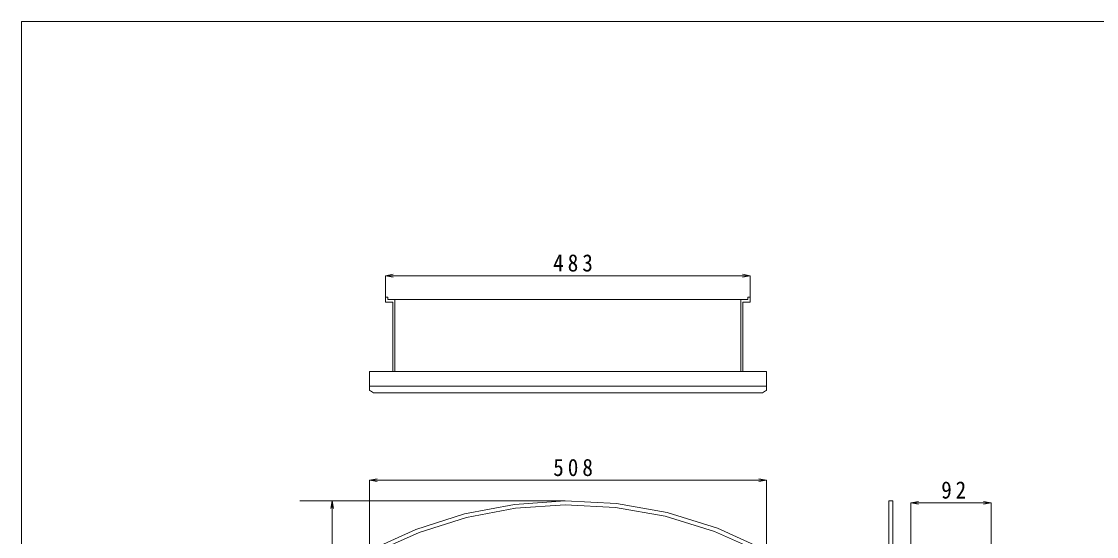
# Model space of a CAD drawing. Units: millimetres, scale not verified. Extents: x -1392 to 1350, y -947 to 991.
# Drawn here: x -1392 to -21, y 335 to 991 of the extents above; entities that cross this region are included whole.
import ezdxf

# ---------------------------------------------------------------- set-up
doc = ezdxf.new("R2010")
doc.units = ezdxf.units.MM
doc.header["$LTSCALE"] = 10
for name, color, linetype, lineweight in [('0-0_0', 7, 'Continuous', 5), ('0-1_レイヤー_1', 4, 'Continuous', 5), ('F-0', 7, 'Continuous', 5)]:
    doc.layers.add(name, color=color, linetype=linetype, lineweight=lineweight)
doc.styles.add('ＭＳ ゴシック', font='')
doc.styles.get('ＭＳ ゴシック').set_extended_font_data('MS Gothic')

msp = doc.modelspace()

# ---------------------------------------------------------------- linework, layer by layer
at = {"layer": '0-0_0'}
for points in [[(-927.48, 633.54), (-927.48, 635.11), (-927.48, 636.67), (-927.48, 638.23), (-927.48, 639.8), (-926.7, 639.8), (-925.92, 639.8), (-925.14, 639.8), (-924.36, 639.8)], [(-927.48, 633.54), (-925.11, 633.54), (-922.74, 633.54), (-920.38, 633.54), (-918.01, 633.54)], [(-924.36, 639.8), (-924.36, 639.01), (-924.36, 638.23), (-924.36, 637.44), (-924.36, 636.66)], [(-924.36, 636.66), (-809.58, 636.66), (-694.79, 636.66), (-580.01, 636.66), (-465.23, 636.66)], [(-918.01, 633.54), (-918.01, 611.44), (-918.01, 589.34), (-918.01, 567.24), (-918.01, 545.14)], [(-915.35, 636.66), (-915.35, 613.77), (-915.35, 590.88), (-915.35, 567.99), (-915.35, 545.1)], [(-474.24, 636.66), (-474.24, 613.77), (-474.24, 590.88), (-474.24, 567.99), (-474.24, 545.1)], [(-471.58, 633.54), (-471.58, 611.44), (-471.58, 589.34), (-471.58, 567.24), (-471.58, 545.14)], [(-462.12, 633.54), (-464.48, 633.54), (-466.85, 633.54), (-469.21, 633.54), (-471.58, 633.54)], [(-465.23, 639.8), (-465.23, 639.01), (-465.23, 638.23), (-465.23, 637.44), (-465.23, 636.66)], [(-462.12, 633.54), (-462.12, 635.11), (-462.12, 636.67), (-462.12, 638.23), (-462.12, 639.8), (-462.9, 639.8), (-463.68, 639.8), (-464.46, 639.8), (-465.23, 639.8)], [(-947.88, 545.14), (-947.88, 539.07), (-947.88, 533), (-947.88, 526.93), (-947.88, 520.86)], [(-947.88, 545.14), (-821.3, 545.14), (-694.72, 545.14), (-568.14, 545.14), (-441.56, 545.14)], [(-441.56, 545.14), (-441.56, 539.07), (-441.56, 533), (-441.56, 526.93), (-441.56, 520.86)], [(-947.88, 526.38), (-821.3, 526.38), (-694.72, 526.38), (-568.14, 526.38), (-441.56, 526.38)], [(-947.88, 520.86), (-946.54, 520.09), (-945.2, 519.32), (-943.87, 518.54), (-942.53, 517.77)], [(-942.53, 517.77), (-818.58, 517.77), (-694.63, 517.77), (-570.68, 517.77), (-446.73, 517.77)], [(-446.79, 517.77), (-445.49, 518.54), (-444.18, 519.32), (-442.87, 520.09), (-441.56, 520.86)], [(-441.57, 316.74), (-503.94, 345.13), (-567.95, 364.99), (-632.91, 376.55), (-698.13, 379.99), (-762.92, 375.53), (-826.6, 363.36), (-888.48, 343.7), (-947.87, 316.74)], [(-446.73, 313.66), (-507.89, 341.12), (-570.6, 360.35), (-634.22, 371.53), (-698.09, 374.85), (-761.51, 370.53), (-823.87, 358.75), (-884.5, 339.72), (-942.74, 313.62)], [(-280.24, -406.96), (-280.24, -210.21), (-280.24, -13.46), (-280.24, 183.29), (-280.24, 380.04), (-281.52, 380.04), (-282.8, 380.04), (-284.08, 380.04), (-285.36, 380.04), (-285.36, 183.29), (-285.36, -13.46), (-285.36, -210.21), (-285.36, -406.96)]]:
    msp.add_lwpolyline(points, dxfattribs=at)
at = {"layer": '0-1_レイヤー_1'}
for p, q in [((-927.48, 667.09), (-917.63, 668.83)), ((-927.48, 667.09), (-462.12, 667.09)), ((-927.48, 667.09), (-917.63, 665.36)), ((-927.48, 667.09), (-927.48, 639.8)), ((-462.12, 667.09), (-471.96, 668.83)), ((-462.12, 667.09), (-471.96, 665.36)), ((-462.12, 667.09), (-462.12, 639.8)), ((-947.87, 406.31), (-938.03, 408.05)), ((-947.87, 406.31), (-441.57, 406.31)), ((-947.87, 406.31), (-938.03, 404.57)), ((-947.87, 406.31), (-947.87, 316.74)), ((-441.57, 406.31), (-451.41, 408.05)), ((-441.57, 406.31), (-451.41, 404.57)), ((-441.57, 406.31), (-441.57, 316.73)), ((-1036.7, 380.04), (-698.13, 380.04)), ((-995.3, 380.04), (-997.04, 370.19)), ((-995.3, 380.04), (-993.57, 370.19)), ((-257.57, 377.55), (-247.73, 379.29)), ((-257.57, 377.55), (-154.79, 377.55)), ((-257.57, 377.55), (-247.73, 375.81)), ((-257.57, 377.55), (-257.57, 324.22)), ((-154.79, 377.55), (-164.64, 379.29)), ((-154.79, 377.55), (-164.64, 375.81)), ((-154.79, 377.55), (-154.79, 324.22))]:
    msp.add_line(p, q, dxfattribs=at)
msp.add_lwpolyline([(-995.3, 380.04), (-995.3, -406.96), (-997.04, -397.12)], dxfattribs=at)
at = {"layer": 'F-0'}
msp.add_lwpolyline([(-1391.5, 991.14), (1350.16, 991.14), (1350.16, -947.41), (-1391.5, -947.41)], close=True, dxfattribs=at)

# ---------------------------------------------------------------- texts
at = {"layer": '0-1_レイヤー_1', "color": 7, "char_height": 21.99, "attachment_point": 7, "style": 'ＭＳ ゴシック'}
for s, insert in [('\\T1.38;\\W0.9;483', (-713.55, 672.09)), ('\\T1.38;\\W0.9;508', (-713.47, 411.31)), ('\\T1.36;\\W0.9;92', (-218.68, 382.55))]:
    msp.add_mtext(s, dxfattribs=dict(at, insert=insert))

doc.saveas('drawing.dxf')
